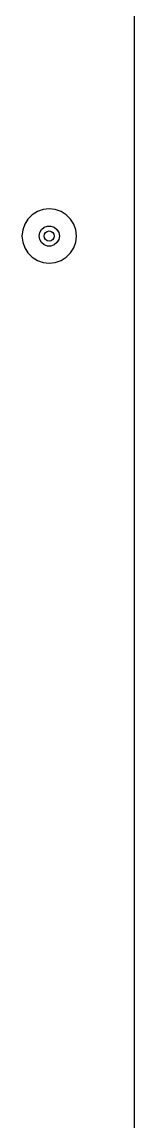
# Model space of a CAD drawing. Extents: x 280 to 530, y -238 to -79.
# Drawn here: x 372.25 to 375.57, y -205.83 to -173.28 of the extents above; entities that cross this region are included whole.
import ezdxf

# ---------------------------------------------------------------- set-up
doc = ezdxf.new("R2010")
doc.units = 0
doc.layers.add('BLACK', color=7, linetype='CONTINUOUS')

msp = doc.modelspace()

# ---------------------------------------------------------------- linework, layer by layer
at = {"layer": 'BLACK', "linetype": 'CONTINUOUS'}
for p, q in [((375.5695, -129.977135), (375.5695, -236.330933)), ((372.557737, -178.980184), (372.430184, -179.107737)), ((372.710476, -178.884211), (372.557737, -178.980184)), ((372.880745, -178.824631), (372.710476, -178.884211)), ((372.88075, -178.82463), (372.880745, -178.824631)), ((373.059996, -178.804435), (372.88075, -178.82463)), ((373.060004, -178.804435), (373.059996, -178.804435)), ((373.239249, -178.82463), (373.060004, -178.804435)), ((373.239254, -178.824631), (373.239249, -178.82463)), ((373.409523, -178.884211), (373.239254, -178.824631)), ((373.562262, -178.980184), (373.409523, -178.884211)), ((373.689816, -179.107738), (373.562262, -178.980184)), ((372.334211, -179.260476), (372.274631, -179.430745)), ((372.430184, -179.107737), (372.334211, -179.260476)), ((372.91, -179.350192), (373.007906, -179.314558)), ((373.007906, -179.314558), (373.112094, -179.314558)), ((373.112094, -179.314558), (373.21, -179.350192)), ((373.785789, -179.260478), (373.689816, -179.107738)), ((373.845368, -179.430745), (373.785789, -179.260478)), ((372.27463, -179.43075), (372.254435, -179.609996)), ((372.254435, -179.609996), (372.254435, -179.610003)), ((372.254435, -179.610003), (372.27463, -179.789249)), ((372.274631, -179.430745), (372.27463, -179.43075)), ((372.76, -179.61), (372.778092, -179.507394)), ((372.778092, -179.712606), (372.76, -179.61)), ((372.778092, -179.507394), (372.830187, -179.417164)), ((372.830187, -179.417164), (372.91, -179.350192)), ((373.21, -179.350192), (373.289813, -179.417164)), ((373.289813, -179.417164), (373.341908, -179.507394)), ((373.341908, -179.507394), (373.36, -179.61)), ((373.36, -179.61), (373.341908, -179.712606)), ((373.865565, -179.61), (373.845368, -179.430745)), ((373.845368, -179.789255), (373.865565, -179.61)), ((372.27463, -179.789249), (372.274631, -179.789254)), ((372.274631, -179.789254), (372.334211, -179.959523)), ((372.334211, -179.959523), (372.430184, -180.112262)), ((372.830187, -179.802836), (372.778092, -179.712606)), ((372.91, -179.869808), (372.830187, -179.802836)), ((373.007906, -179.905442), (372.91, -179.869808)), ((373.112094, -179.905442), (373.007906, -179.905442)), ((373.21, -179.869808), (373.112094, -179.905442)), ((373.289813, -179.802836), (373.21, -179.869808)), ((373.341908, -179.712606), (373.289813, -179.802836)), ((373.689816, -180.112262), (373.785789, -179.959522)), ((373.785789, -179.959522), (373.845368, -179.789255)), ((372.430184, -180.112262), (372.557738, -180.239816)), ((372.557738, -180.239816), (372.710478, -180.335789)), ((373.409522, -180.335789), (373.562262, -180.239816)), ((373.562262, -180.239816), (373.689816, -180.112262)), ((372.710478, -180.335789), (372.880745, -180.395368)), ((372.880745, -180.395368), (372.88075, -180.395369)), ((372.88075, -180.395369), (373.059996, -180.415565)), ((373.059996, -180.415565), (373.06, -180.415565)), ((373.06, -180.415565), (373.060004, -180.415565)), ((373.060004, -180.415565), (373.239249, -180.395369)), ((373.239249, -180.395369), (373.239252, -180.395368)), ((373.239252, -180.395368), (373.239255, -180.395368)), ((373.239255, -180.395368), (373.409522, -180.335789))]:
    msp.add_line(p, q, dxfattribs=at)
at = {"layer": 'BLACK'}
msp.add_circle((373.06, -179.61), 0.15, dxfattribs=at)

doc.saveas('drawing.dxf')
